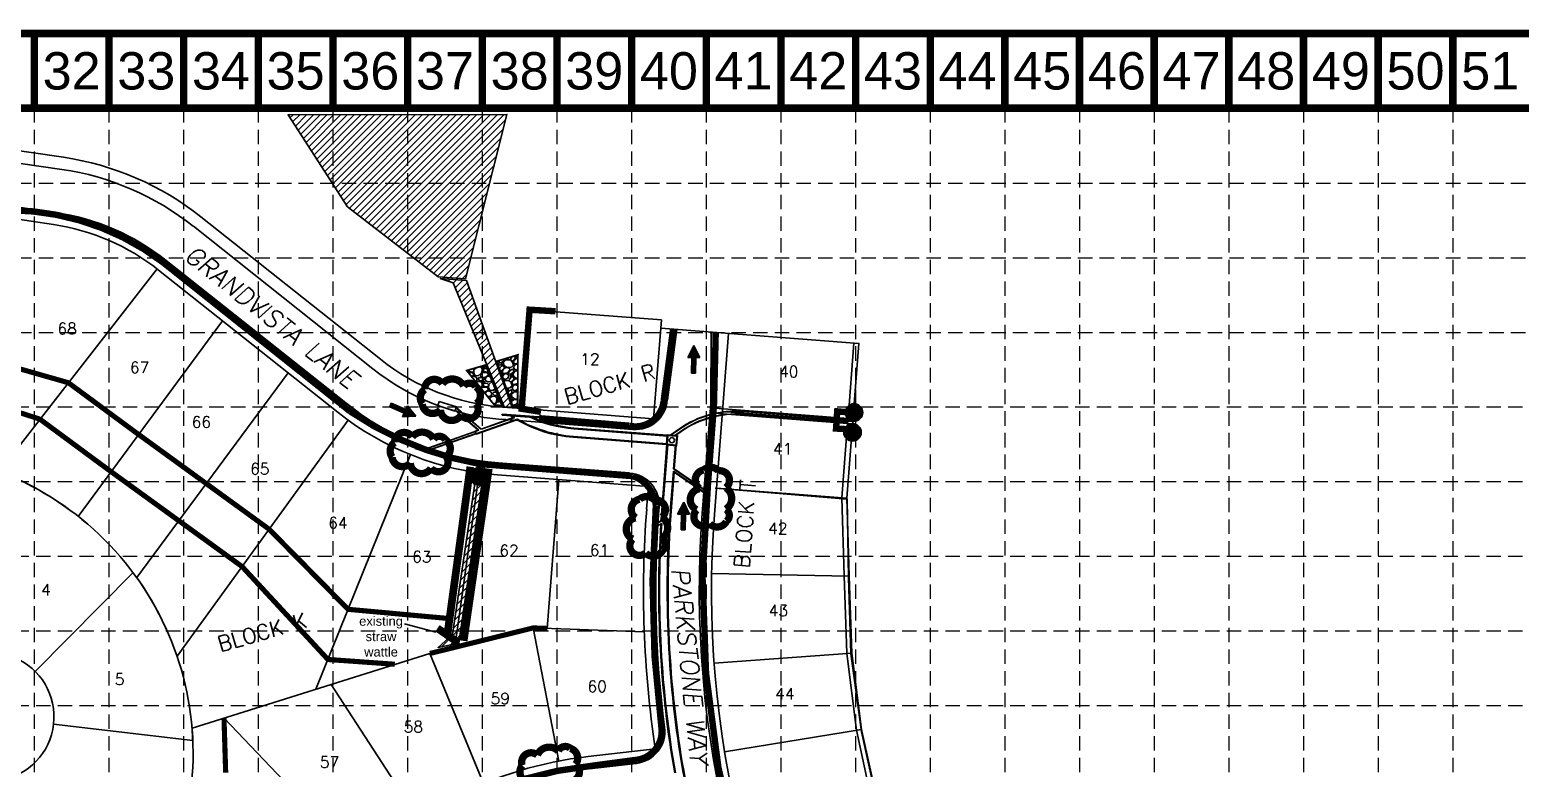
# Model space of a CAD drawing. Header units: inches. Extents: x 3477 to 7207, y 2621 to 4955.
# Drawn here: x 5339 to 6500, y 4379 to 4955 of the extents above; entities that cross this region are included whole.
import ezdxf
from ezdxf.enums import TextEntityAlignment as Align

# ---------------------------------------------------------------- set-up
doc = ezdxf.new("R2010")
doc.units = ezdxf.units.IN
doc.header["$MEASUREMENT"] = 0
for name, pattern in [('ACAD_ISO02W100', [15, 12, -3]), ('DASHED2', [0.375, 0.25, -0.125]), ('HIDDEN', [0.375, 0.25, -0.125])]:
    doc.linetypes.add(name, pattern=pattern)
for name, color, linetype in [('ADJACENT', 7, 'Continuous'), ('adjoiners', 2, 'Continuous'), ('BASE', 7, 'Continuous'), ('EROSION CONTROL BLANKET', 84, 'Continuous'), ('flow arrows', 1, 'Continuous'), ('GRID', 254, 'HIDDEN'), ('LEGEND', 7, 'Continuous'), ('LOT-NO', 250, 'Continuous'), ('LOTEXT', 2, 'Continuous'), ('LOTS-P', 1, 'Continuous'), ('PARCELLBLS', 250, 'Continuous'), ('paving', 250, 'Continuous'), ('RETAIN WALL', 5, 'DASHED2'), ('REVPL', 7, 'Continuous'), ('ROW-P', 1, 'Continuous'), ('SANDBAGS', 90, 'Continuous'), ('silt fence', 200, 'Continuous'), ('STORM', 5, 'Continuous'), ('TEXT', 4, 'Continuous')]:
    doc.layers.add(name, color=color, linetype=linetype)
doc.styles.get("Standard").update_dxf_attribs({"font": 'ARIAL.TTF'})
doc.styles.add('TEXT100', font='simplex.shx', dxfattribs={"height": 8.8})

# ---------------------------------------------------------------- blocks, each defined once
blk = doc.blocks.new('lota')
blk.add_attdef('LOTDES', text='', height=0.0833).set_placement((0, 0), align=Align.CENTER)
at = {"flags": 1}
for tag in ['LOTAINF', 'LOTAAC', 'LOTASF']:
    blk.add_attdef(tag, text='', height=0.000000105, dxfattribs=at).set_placement((-0.038, 0), align=Align.CENTER)
blk = doc.blocks.new('TF')
for p, q in [((0.001, -0.02), (0.001, 0.02)), ((0.001, 0.02), (0.161, 0.02)), ((0.161, 0.02), (0.161, 0.06)), ((0.161, 0.06), (0.281, 0)), ((0.161, -0.06), (0.281, 0)), ((0.161, -0.02), (0.001, -0.02)), ((0.161, -0.02), (0.161, -0.06))]:
    blk.add_line(p, q)
for points in [[(0.001, 0.02), (0.001, -0.02), (0.161, 0.02), (0.161, -0.02)], [(0.161, -0.06), (0.161, 0.06), (0.281, 0), (0.161, 0.06)]]:
    blk.add_solid(points)
blk = doc.blocks.new('arrow')
at = {"xscale": 192.0000000000001, "yscale": 192, "zscale": 192, "rotation": 89.54514789520785}
blk.add_blockref('TF', (-0.4, -54), dxfattribs=at)
blk = doc.blocks.new('inlet protection')
at = {"layer": 'LEGEND', "color": 170, "ltscale": 100, "const_width": 9.48}
blk.add_lwpolyline([(38, 58.5, 0.520567), (38, 58.5, 0.765195), (16.6, 47.7, 0.417879), (16.5, 28.3, 0.6649), (41, 24.6, 0.744833), (68.6, 22.2, 0.975642), (85.8, 40, 0.520567), (81.5, 61.5, 0.520567), (65.8, 60, 0.540264), (38, 58.5)], format="xyb", close=True, dxfattribs=at)

msp = doc.modelspace()

# ---------------------------------------------------------------- hatches: boundary and pattern name
at = {"layer": 'BASE', "linetype": 'ACAD_ISO02W100'}
h = msp.add_hatch(dxfattribs=at)
h.set_pattern_fill('GRAVEL', color=240, scale=11.451696, style=0)
h.set_pattern_definition([(228.0128, (4845.38465, 4087.1468), (-91.6135486, -103.0652803), [1.54067, -152.52615]), (184.9697, (4844.354, 4086.0016), (137.42036534, 11.45159656), [2.64383, -261.73911]), (132.5104, (4841.7201, 4085.7726), (114.5168548, -125.9687565), [1.8642, -184.5559]), (267.2737, (4837.25394, 4082.90965), (11.4516505, 229.03392553), [2.40758, -238.35054]), (292.8337, (4837.1394, 4080.5048), (-57.25859397, 137.4203122), [2.36082, -233.72194]), (357.2737, (4838.05556, 4078.329), (-229.03392553, 11.4516505), [2.40758, -238.35054]), (37.6942, (4840.4604, 4078.21446), (-148.87213352, -114.5168512), [3.1839, -315.20621]), (72.2553, (4842.9798, 4080.16125), (80.161996, 251.93727121), [3.00593, -297.58745]), (121.4296, (4843.8959, 4083.02417), (-91.61366316, 148.87199256), [2.41574, -239.15806]), (175.2364, (4842.6362, 4085.0855), (125.968668, -11.4515991), [2.75793, -135.13875]), (222.3974, (4839.88783, 4085.3145), (-137.42043748, -125.96856651), [3.56661, -353.09444]), (138.8141, (4848.5911, 4082.7951), (-80.1619065, 68.7101459), [1.21733, -120.51586]), (171.4692, (4847.675, 4083.59675), (148.87202976, -22.9034828), [2.31596, -229.28026]), (225, (4845.385, 4083.94), (-1e-15, -11.4517), [1.61951, -14.57563]), (203.1986, (4844.583, 4085.3145), (57.2584775, 22.9034074), [0.87214, -86.34138]), (291.8014, (4843.7814, 4084.971), (-11.451695, 34.3550914), [1.23338, -60.43589]), (30.9638, (4844.2395, 4083.8258), (34.3550657, 22.9034207), [2.00323, -64.77106]), (161.5651, (4845.9572, 4084.8564), (22.903397, -11.451678), [1.44854, -34.76491]), (16.3895, (4837.1394, 4084.97096), (114.51698625, 34.35500484), [2.02924, -200.89533]), (70.3462, (4839.0862, 4085.54354), (-45.80673, -125.96868164), [1.70242, -168.53928]), (293.1986, (4845.9572, 4087.1468), (-22.9034074, 57.2584775), [1.74427, -85.46925]), (343.6105, (4846.64433, 4085.54354), (-114.51698625, 34.35500484), [2.02924, -200.89533]), (339.444, (4837.1394, 4077.8709), (-57.2585017, 22.9033464), [1.95687, -95.88647]), (294.7751, (4838.9717, 4077.1838), (-57.2583911, 125.9686964), [1.63963, -162.3237]), (66.8014, (4846.0717, 4075.6951), (22.9034074, 57.2584775), [1.74427, -85.46925]), (17.354, (4846.75885, 4077.2983), (-148.87207252, -45.80672147), [1.91966, -190.04575]), (69.444, (4840.4604, 4075.6951), (-22.9033464, -57.2585017), [0.97843, -96.8649]), (101.3099, (4845.3846, 4075.695), (-11.451669, 45.806793), [0.58392, -57.80849]), (165.9638, (4845.27, 4076.2677), (34.3550946, -11.451674), [2.36082, -44.85572]), (186.009, (4842.9798, 4076.84025), (114.51695823, 11.4516883), [2.18785, -216.5965]), (303.6901, (4844.2395, 4082.795), (-11.451711, 22.903387), [1.65159, -39.63809]), (353.1572, (4845.1556, 4081.42093), (194.67882657, -22.9034838), [2.88347, -285.46288]), (60.9454, (4848.0185, 4081.0774), (-45.8067847, -80.1618772), [1.17902, -116.7234]), (90, (4848.591, 4082.108), (-11.4517, 11.4517), [0.6871, -10.7646]), (120.2564, (4842.75076, 4077.1838), (45.8067259, -80.1619009), [1.59092, -157.50113]), (48.0128, (4841.9491, 4078.558), (91.6135486, 103.0652803), [3.08133, -150.98548]), (0, (4844.01, 4080.848), (11.4517, 11.4517), [2.97744, -8.47426]), (325.3048, (4846.9879, 4080.84835), (-114.51689533, 80.16197135), [1.81067, -179.25654]), (254.0546, (4848.4766, 4079.8177), (-11.4516948, -45.8067859), [1.66739, -81.70222]), (207.646, (4848.01854, 4078.21446), (-217.58217803, -114.5170494), [2.7148, -268.76528]), (175.4261, (4845.6137, 4076.95477), (-148.8720558, 11.45163657), [2.87207, -284.33501])])
h.paths.add_polyline_path([(5706.6, 4661.9), (5693.8, 4693.6), (5679.1, 4689.3), (5700.6, 4662.5)])
h = msp.add_hatch(dxfattribs=at)
h.set_pattern_fill('GRAVEL', color=240, scale=11.451696, style=0)
h.set_pattern_definition([(352.70955, (6742.4577, 4788.26305), (136.67124694, -18.3429703), [1.54067, -152.52615]), (35.75265, (6743.9859, 4788.06754), (-111.61908923, -80.97329678), [2.64383, -261.73911]), (88.21195, (6746.1315, 4789.6123), (-4.6087546, -170.17930846), [1.8642, -184.5559]), (313.44865, (6751.38407, 4790.35624), (-158.09935153, 166.10922428), [2.40758, -238.35054]), (287.88865, (6753.0398, 4788.60836), (-46.25705857, 141.50326258), [2.36082, -233.72194]), (223.44865, (6753.76495, 4786.36166), (166.10922428, 158.09935153), [2.40758, -238.35054]), (183.02815, (6752.01706, 4784.70596), (187.53731566, 10.33327551), [3.1839, -315.20621]), (148.46705, (6748.8376, 4784.53777), (-225.11554966, 138.64098791), [3.00593, -297.58745]), (99.29275, (6746.27553, 4786.10984), (-27.69104988, 172.5953047), [2.41574, -239.15806]), (45.48595, (6745.8854, 4788.4939), (-87.99816866, -90.8601495), [2.75793, -135.13875]), (358.32495, (6747.819, 4790.4605), (186.32933637, -5.8167682), [3.56661, -353.09444]), (81.90825, (6742.8666, 4782.8731), (15.9270074, 104.3711926), [1.21733, -120.51586]), (49.25315, (6743.0379, 4784.07835), (-97.8850256, -114.48131958), [2.31596, -229.28026]), (355.72235, (6744.5496, 4785.833), (7.47102, -8.679013), [1.61951, -14.57563]), (17.52375, (6744.2606, 4787.3974), (-58.3370976, -19.9970588), [0.87214, -86.34138]), (288.92095, (6745.0922, 4787.66), (-13.7340483, 33.508052), [1.23338, -60.43589]), (189.75855, (6745.4922, 4786.4932), (-40.9790703, -5.0549986), [2.00323, -64.77106]), (59.15725, (6743.518, 4786.1537), (-9.887018, -23.621037), [1.44854, -34.76491]), (204.33285, (6750.1261, 4791.9932), (-109.20312594, -48.67323478), [2.02924, -200.89533]), (150.37615, (6748.2771, 4791.15705), (116.8972222, -65.5850952), [1.70242, -168.53928]), (287.52375, (6742.0237, 4787.8895), (-19.9970588, 58.3370976), [1.74427, -85.46925]), (237.11185, (6742.54895, 4786.2262), (64.37712286, 100.74717142), [2.02924, -200.89533]), (241.27835, (6754.7581, 4786.6122), (28.4530612, 54.7130934), [1.95687, -95.88647]), (285.94725, (6753.8177, 4784.8961), (-38.78624604, 132.82418053), [1.63963, -162.3237]), (153.92095, (6749.408, 4779.1358), (-54.7131239, 28.453003), [1.74427, -85.46925]), (203.36835, (6747.8413, 4779.9026), (142.71118804, 62.40726335), [1.91966, -190.04575]), (151.27835, (6753.6607, 4782.7966), (54.7130934, -28.4530612), [0.97843, -96.8649]), (119.41245, (6749.9287, 4779.584), (-21.2050903, 42.1870496), [0.58392, -57.80849]), (54.75855, (6749.642, 4780.0927), (-18.566032, -31.092054), [2.36082, -44.85572]), (34.71335, (6751.0042, 4782.02085), (-94.26111673, -66.0311802), [2.18785, -216.5965]), (277.03225, (6746.1646, 4785.712), (-6.263012, 24.829046), [1.65159, -39.63809]), (227.56515, (6746.3668, 4784.07296), (-132.60107645, -144.36540309), [2.88347, -285.46288]), (159.77695, (6744.4212, 4781.9448), (87.0131759, -30.8690022), [1.17902, -116.7234]), (130.7223, (6743.315, 4782.352), (1.20799, 16.15003), [0.6871, -10.7646]), (100.46595, (6750.95365, 4782.43064), (17.5811513, -90.6371315), [1.59092, -157.50113]), (172.70955, (6750.6647, 4783.9951), (-136.67124694, 18.3429703), [3.08133, -150.98548]), (220.7223, (6747.608, 4784.386), (-16.15003, 1.20799), [2.97744, -8.47426]), (255.41755, (6745.3517, 4782.44365), (34.4928605, 135.46329223), [1.81067, -179.25654]), (326.66775, (6744.8958, 4780.6913), (38.5630852, -27.2450254), [1.66739, -81.70222]), (13.07635, (6746.2889, 4779.7751), (239.61140802, 55.1591511), [2.7148, -268.76528]), (45.29625, (6748.9333, 4780.3893), (105.35616193, 105.80221226), [2.87207, -284.33501])])
h.paths.add_polyline_path([(5714.8, 4662), (5702.4, 4696.5), (5719, 4701.5), (5718.8, 4660.8)])
at = {"layer": 'SANDBAGS'}
h = msp.add_hatch(dxfattribs=at)
h.set_pattern_fill('ANSI31', color=54, scale=4, style=0)
h.set_pattern_definition([(45, (-18212.7565, -12742.32924), (-0.353553391, 0.353553391), [])])
edge = h.paths.add_edge_path()
edge.add_arc((5981, 4656.6), 6.79, 0, 360)
h = msp.add_hatch(dxfattribs=at)
h.set_pattern_fill('ANSI31', color=54, scale=4, style=0)
h.set_pattern_definition([(45, (-18214.02223, -12757.80596), (-0.353553391, 0.353553391), [])])
edge = h.paths.add_edge_path()
edge.add_arc((5979.8, 4641.1), 6.79, 0, 360)
h = msp.add_hatch(dxfattribs=at)
h.set_pattern_fill('ANSI31', color=54, scale=4, style=0)
h.set_pattern_definition([(45, (-18505.4511, -12792.1669), (-0.353553391, 0.353553391), [])])
edge = h.paths.add_edge_path()
edge.add_arc((5688.3, 4606.8), 6.79, 0, 360)
at = {"layer": 'STORM'}
h = msp.add_hatch(dxfattribs=at)
h.set_pattern_fill('ANSI31', color=5, scale=30, style=0)
h.set_pattern_definition([(45, (-698.7406, 1303.208), (-2.6516504, 2.6516504), [])])
h.paths.add_polyline_path([(5586.2, 4817), (5539.8, 4888.7), (5710.4, 4888.9), (5678.1, 4760.8), (5656.9, 4762.4)])
h = msp.add_hatch(dxfattribs=at)
h.set_pattern_fill('ANSI31', color=5, scale=30, style=0)
h.set_pattern_definition([(45, (-692.2545, 1292.2932), (-2.6516504, 2.6516504), [])])
h.paths.add_polyline_path([(5668.4, 4757.7), (5658.4, 4761), (5678.8, 4759.5), (5714.5, 4660.7), (5708.2, 4661)])
h = msp.add_hatch(dxfattribs=at)
h.set_pattern_fill('ANSI31', color=5, scale=30, style=0)
h.set_pattern_definition([(45, (-740.942, 1117.6722), (-2.6516504, 2.6516504), [])])
h.paths.add_polyline_path([(5668, 4483.6), (5688.1, 4618.8), (5693.4, 4618.3), (5673, 4476.7), (5656.8, 4473.5)])

# ---------------------------------------------------------------- linework, layer by layer
at = {"layer": 'adjoiners', "color": 253}
for p, q in [((5342.7, 4454.8), (5419, 4531.8)), ((5342.7, 4454.8), (5419, 4531.8)), ((5342.7, 4454.8), (5419, 4531.8)), ((5465.6, 4400.9), (5357.1, 4413.7)), ((5465.6, 4400.9), (5357.1, 4413.7)), ((5465.6, 4400.9), (5357.1, 4413.7))]:
    msp.add_line(p, q, dxfattribs=at)
for centre, radius, start, end in [((5230.6, 4391), 235.2, 351.445, 84.0523), ((5307.4, 4419.4), 50, 278.9044, 216.5937), ((5307.4, 4419.4), 50, 278.9044, 216.5937), ((5307.4, 4419.4), 50, 278.9044, 216.5937)]:
    msp.add_arc(centre, radius, start, end, dxfattribs=at)
at = {"layer": 'BASE', "const_width": 5.82}
for points in [[(3479.6, 2624), (7204.4, 2624), (7204.4, 4952), (3479.6, 4952)], [(3537.8, 2682.2), (7146.2, 2682.2), (7146.2, 4893.8), (3537.8, 4893.8)]]:
    msp.add_lwpolyline(points, close=True, dxfattribs=at)
for points in [[(5342, 4893.8), (5342, 4952)], [(5400.2, 4893.8), (5400.2, 4952)], [(5458.4, 4893.8), (5458.4, 4952)], [(5516.6, 4893.8), (5516.6, 4952)], [(5574.8, 4893.8), (5574.8, 4952)], [(5633, 4893.8), (5633, 4952)], [(5691.2, 4893.8), (5691.2, 4952)], [(5749.4, 4893.8), (5749.4, 4952)], [(5807.6, 4893.8), (5807.6, 4952)], [(5865.8, 4893.8), (5865.8, 4952)], [(5924, 4893.8), (5924, 4952)], [(5982.2, 4893.8), (5982.2, 4952)], [(6040.4, 4893.8), (6040.4, 4952)], [(6098.6, 4893.8), (6098.6, 4952)], [(6156.8, 4893.8), (6156.8, 4952)], [(6215, 4893.8), (6215, 4952)], [(6273.2, 4893.8), (6273.2, 4952)], [(6331.4, 4893.8), (6331.4, 4952)], [(6389.6, 4893.8), (6389.6, 4952)], [(6447.8, 4893.8), (6447.8, 4952)]]:
    msp.add_lwpolyline(points, dxfattribs=at)
at = {"layer": 'BASE', "color": 240, "linetype": 'Continuous', "const_width": 1.43}
for points in [[(5706.6, 4661.9), (5693.8, 4693.6), (5679.1, 4689.3), (5700.6, 4662.5)], [(5714.8, 4662), (5702.4, 4696.5), (5719, 4701.5), (5718.8, 4660.8)]]:
    msp.add_lwpolyline(points, close=True, dxfattribs=at)
at = {"layer": 'EROSION CONTROL BLANKET', "color": 7}
msp.add_line((5630.5, 4492), (5655.1, 4485.5), dxfattribs=at)
at = {"layer": 'EROSION CONTROL BLANKET', "const_width": 5}
for points in [[(5600.9, 4299.6, -0.169252), (5777.7, 4381.4), (5812.2, 4386, 0.369886), (5831.1, 4408.5, -0.052269), (5826.5, 4584.1, 0.300248), (5808.5, 4607), (5689.7, 4616.4, -0.106427), (5588.3, 4657.4), (5442.5, 4773.5, 0.162521), (5322.6, 4814.3)], [(5735.4, 4652.2), (5805.6, 4646.3, 0.450848), (5832.6, 4665.7), (5839.9, 4721.1)], [(5873.2, 4718.9), (5871.8, 4662.4), (5867.2, 4601.5, 0.118114), (5915, 4237.4, 0.05144), (5983.9, 4099.7), (6281.9, 3638.7, -0.360267), (6275, 3584.2, -0.360267)]]:
    msp.add_lwpolyline(points, format="xyb", dxfattribs=at)
at = {"layer": 'EROSION CONTROL BLANKET', "const_width": 6}
for points in [[(5681.9, 4614.3), (5664.2, 4484.8), (5664.2, 4484.8)], [(5696.3, 4612.8), (5676.7, 4478.6)]]:
    msp.add_lwpolyline(points, dxfattribs=at)
at = {"layer": 'EROSION CONTROL BLANKET', "color": 35, "const_width": 6}
msp.add_lwpolyline([(5656.3, 4488.4), (5672.8, 4477)], dxfattribs=at)
at = {"layer": 'GRID', "color": 252, "linetype": 'HIDDEN', "lineweight": 0, "ltscale": 45}
for p, q in [((5342, 4893.8), (5342, 2856.5)), ((5400.2, 4893.8), (5400.2, 2856.5)), ((5458.4, 4893.8), (5458.4, 2856.5)), ((5516.6, 4893.8), (5516.6, 2856.5)), ((5574.8, 4893.8), (5574.8, 2856.5)), ((5633, 4893.8), (5633, 2856.5)), ((5691.2, 4893.8), (5691.2, 2856.5)), ((5749.4, 4893.8), (5749.4, 2856.5)), ((5807.6, 4893.8), (5807.6, 2856.5)), ((5865.8, 4893.8), (5865.8, 2856.5)), ((5924, 4893.8), (5924, 2856.5)), ((5982.2, 4893.8), (5982.2, 2856.5)), ((6040.4, 4893.8), (6040.4, 2856.5)), ((6098.6, 4893.8), (6098.6, 2856.5)), ((6156.8, 4893.8), (6156.8, 2856.5)), ((6215, 4893.8), (6215, 2856.5)), ((6273.2, 4893.8), (6273.2, 2856.5)), ((6331.4, 4893.8), (6331.4, 2856.5)), ((6389.6, 4893.8), (6389.6, 2856.5)), ((6447.8, 4893.8), (6447.8, 2856.5)), ((3539.9, 4835.4), (7148.3, 4835.4)), ((3539.9, 4777.2), (7148.3, 4777.2)), ((3539.9, 4719), (7148.3, 4719)), ((3537.8, 4661), (7146.2, 4661)), ((3537.8, 4602.8), (7146.2, 4602.8)), ((3537.8, 4544.6), (7146.2, 4544.6)), ((3537.8, 4486.4), (7146.2, 4486.4)), ((3537.8, 4428.2), (7146.2, 4428.2))]:
    msp.add_line(p, q, dxfattribs=at)
at = {"layer": 'LOTS-P', "color": 7}
for p, q in [((5437.8, 4768.5), (5314.6, 4610.7)), ((5488.8, 4728.1), (5376.3, 4575.6)), ((5539.8, 4687.6), (5421.9, 4527.9)), ((5586.8, 4650.6), (5453.3, 4466.6)), ((5561.5, 4440.9), (5635.2, 4623.8)), ((5669.9, 4473.6), (5688.9, 4609.4)), ((5741.9, 4488.3), (5750.9, 4604.2)), ((5650.4, 4468.8), (5730.9, 4488.7)), ((5750.8, 4384.9), (5730.9, 4488.7)), ((5730.9, 4488.7), (5817.5, 4485.6)), ((5465, 4410.6), (5650.4, 4468.8)), ((5692.1, 4367.4), (5650.4, 4468.8)), ((5641.2, 4340.6), (5573.3, 4444.6)), ((5489.9, 4418.4), (5597.5, 4305.9))]:
    msp.add_line(p, q, dxfattribs=at)
for points in [[(5980.1, 4649.7), (5878.4, 4657.5)], [(5975.5, 4589.8), (5873.8, 4597.7)], [(5977.3, 4529.1), (5870, 4531)], [(5979.3, 4469.1), (5871.9, 4461.3)], [(5986.8, 4409.5), (5880.1, 4392)]]:
    msp.add_lwpolyline(points, dxfattribs=at)
at = {"layer": 'paving', "color": 7}
for p, q in [((5331.2, 4850.8), (5363.4, 4846.1)), ((5326, 4817.2), (5358.4, 4812.4)), ((5466, 4801.7), (5605.9, 4690.7)), ((5444.8, 4775.1), (5584.8, 4664.1)), ((5835.5, 4666.4), (5842.9, 4721.4)), ((5584.8, 4664.1), (5584.8, 4664.1)), ((5706.3, 4651.3), (5808.6, 4643.4)), ((5703.7, 4617.4), (5806, 4609.5)), ((5829, 4582.6), (5828.8, 4580.5)), ((5774.8, 4379), (5811.3, 4383.1))]:
    msp.add_line(p, q, dxfattribs=at)
at = {"layer": 'paving', "color": 7, "linetype": 'Continuous'}
for p, q in [((5869.7, 4719.5), (5869.4, 4663.7)), ((5862.7, 4577.8), (5869.4, 4663.7)), ((5975.7, 4589), (5872.7, 4597.7)), ((5976.6, 4527.9), (5975.7, 4589)), ((5978.5, 4468.7), (5976.6, 4527.9)), ((5986.7, 4407.8), (5978.5, 4468.7)), ((5999.7, 4349.7), (5986.7, 4407.8))]:
    msp.add_line(p, q, dxfattribs=at)
at = {"layer": 'paving', "color": 7}
for centre, radius, start, end in [((5332, 4632.9), 215.5, 51.5742, 81.6282), ((5332, 4632.9), 181.5, 51.5742, 81.6284), ((5360.9, 4829.3), 17, 261.6253, 261.6284), ((5455.4, 4788.4), 17, 51.5736, 51.5742), ((5720.6, 4835.2), 184.5, 231.5737, 265.5736), ((5720.6, 4835.2), 218.5, 231.5737, 265.5736), ((5810.5, 4668.3), 25, 265.5736, 355.5736), ((5804.1, 4584.5), 25, 355.5736, 85.5736), ((6643.4, 4517.4), 817, 175.5736, 187.468), ((6643.4, 4517.4), 783, 175.5736, 212.8236), ((5808.5, 4408), 25, 276.49, 7.468)]:
    msp.add_arc(centre, radius, start, end, dxfattribs=at)
at = {"layer": 'RETAIN WALL', "color": 4, "const_width": 4}
for points in [[(5368.6, 4679.8), (5288, 4702.8)], [(5368.6, 4679.8), (5420.4, 4641.6), (5525.1, 4565.6)], [(5346.4, 4651.4), (5303.8, 4665.2)], [(5346.4, 4651.4), (5399.1, 4612.5), (5504, 4536.5)], [(5525.1, 4565.6), (5586.6, 4503.2)], [(5504, 4536.5), (5570.9, 4464.1)], [(5586.6, 4503.2), (5666.5, 4495.9)], [(5650.4, 4468.8), (5669.9, 4473.6), (5730.9, 4488.7), (5741.9, 4488.3)], [(5570.9, 4464.1), (5623, 4460.4)], [(5491.2, 4375.9), (5489.9, 4418.4)]]:
    msp.add_lwpolyline(points, dxfattribs=at)
at = {"layer": 'REVPL'}
for points in [[(5312.3, 4863.2), (5364.8, 4855.5, -0.131888), (5471.9, 4809.1), (5611.8, 4698.1, 0.149451), (5707.1, 4660.7), (5722.1, 4659.6), (5728.1, 4736.7), (5830.8, 4728.8), (5830.3, 4722.4), (5984.8, 4710.4), (5975.5, 4589.8), (5977.3, 4529.1), (5979.3, 4469.1), (5986.8, 4409.5), (5999.7, 4350.9)], [(5195.9, 4073.5, 0.097157), (5463.2, 4356, 0.427606), (5255, 4624.9, 0.06292), (5302.1, 4794)]]:
    msp.add_lwpolyline(points, format="xyb", dxfattribs=at)
at = {"layer": 'ROW-P', "color": 7}
for p, q in [((5824.8, 4651.6), (5830.3, 4722.4)), ((5722.1, 4659.6), (5824.8, 4651.6)), ((5819.3, 4581.2), (5820.7, 4598.8))]:
    msp.add_line(p, q, dxfattribs=at)
for points in [[(5304.6, 4810.8), (5357.1, 4803, -0.131876), (5438.9, 4767.6), (5578.8, 4656.6, 0.14945), (5703, 4607.9), (5820.7, 4598.8)], [(6285.9, 3644.6), (5993.4, 4098.1, -0.16398), (5872.2, 4577.1), (5883.1, 4718.3)], [(6078.1, 3869), (5927.8, 3772.2, -0.195014), (5760.6, 3740.4), (5516.4, 3789.3, -0.229837), (5358.8, 3908.9), (5340.8, 3944.5, -0.807175), (5354, 4041.3), (5583.3, 4291.5, -0.180827), (5773.7, 4388.4), (5826.1, 4394.4)]]:
    msp.add_lwpolyline(points, format="xyb", dxfattribs=at)
msp.add_arc((6643.4, 4517.4), 826.5, 175.5736, 188.5612, dxfattribs=at)
at = {"layer": 'SANDBAGS', "color": 54}
for centre in [(5981, 4656.6), (5979.8, 4641.1), (5688.3, 4606.8)]:
    msp.add_circle(centre, 6.79, dxfattribs=at)
at = {"layer": 'silt fence', "color": 200, "const_width": 5}
for points in [[(5748.3, 4735.5), (5728.1, 4736.7), (5721.9, 4659.5), (5737, 4657.1)], [(5976.5, 4656.7), (5967.9, 4657.5), (5967, 4644.1), (5975.4, 4643.6)]]:
    msp.add_lwpolyline(points, dxfattribs=at)
at = {"layer": 'STORM'}
for p, q in [((5976.3, 4652), (5980.8, 4710.7)), ((5657.7, 4665.3), (5671, 4661)), ((5670.7, 4660.3), (5690.4, 4643.5)), ((5670.8, 4660.5), (5690.4, 4643.7)), ((5670.1, 4658.3), (5688.1, 4642.9)), ((5670.2, 4658.4), (5688.5, 4642.8)), ((5686.3, 4639.9), (5718.7, 4651.4)), ((5686.4, 4639.7), (5718.2, 4651)), ((5690.4, 4643.5), (5716.5, 4652.7)), ((5690.4, 4643.7), (5715.5, 4652.6)), ((5706.6, 4655.3), (5735.2, 4653.1)), ((5706.6, 4654.6), (5735.1, 4652.4)), ((5735.2, 4653.1), (5735.1, 4652.4)), ((5976, 4649), (5894.4, 4655.3)), ((5976, 4648.7), (5894.4, 4655.1)), ((5976.2, 4651.2), (5894.6, 4657.5)), ((5976.2, 4651), (5894.6, 4657.3)), ((5971.5, 4590.1), (5976, 4648)), ((5648.9, 4628.9), (5685.6, 4641.9)), ((5649.2, 4628.8), (5685.7, 4641.7)), ((5651.6, 4628), (5686.2, 4640.2)), ((5651.9, 4627.9), (5686.3, 4640)), ((5685.6, 4642), (5688.1, 4642.9)), ((5686.4, 4639.7), (5685.6, 4642)), ((5685.7, 4641.8), (5688.5, 4642.8)), ((5762.1, 4637.4), (5834.8, 4631.7)), ((5762.2, 4637.9), (5835.3, 4632.3)), ((5762.6, 4643.9), (5835.8, 4638.2)), ((5762.7, 4644.5), (5835.3, 4638.9)), ((5834.8, 4631.3), (5835.4, 4639.3)), ((5835.3, 4631.8), (5835.8, 4638.7)), ((5835.4, 4639.3), (5843.3, 4638.7)), ((5835.8, 4638.7), (5842.8, 4638.2)), ((5844.9, 4643.9), (5837.4, 4638.6)), ((5845, 4643.7), (5837.8, 4638.6)), ((5846.2, 4642.1), (5840.9, 4638.4)), ((5846.3, 4641.9), (5841.2, 4638.3)), ((5842.3, 4631.2), (5842.8, 4638.2)), ((5842.7, 4630.7), (5843.3, 4638.7)), ((5639, 4628.6), (5640.1, 4631.9)), ((5652.2, 4624.1), (5639, 4628.6)), ((5640.1, 4631.9), (5653.4, 4627.4)), ((5652.2, 4624.1), (5653.4, 4627.4)), ((5831.2, 4580.3), (5835.2, 4631.8)), ((5831.8, 4580.2), (5835.8, 4631.7)), ((5834.8, 4631.3), (5842.7, 4630.7)), ((5835.3, 4631.8), (5842.3, 4631.2)), ((5840.3, 4612.8), (5841.8, 4631.3)), ((5840.9, 4612.6), (5842.3, 4631.2)), ((5864.2, 4596.4), (5840.3, 4612.8)), ((5864.2, 4596.7), (5840.9, 4612.6)), ((5837.8, 4579.8), (5840.2, 4610.8)), ((5838.4, 4579.7), (5840.7, 4610.1)), ((5864.1, 4594.4), (5840.2, 4610.8)), ((5864.1, 4594.1), (5840.7, 4610.1)), ((5863.5, 4584.5), (5864.3, 4598.4)), ((5864.3, 4598.4), (5867.8, 4598.2)), ((5867.8, 4598.2), (5867, 4584.3)), ((5973.3, 4529.2), (5971.5, 4590.1)), ((5863.5, 4584.5), (5867, 4584.3)), ((5823.9, 4558.9), (5824.7, 4572.8)), ((5824.7, 4572.8), (5828.2, 4572.6)), ((5828.2, 4572.6), (5827.4, 4558.7)), ((5828, 4568.6), (5831.1, 4570.2)), ((5828, 4568.4), (5830.5, 4569.6)), ((5828.1, 4570.7), (5831.2, 4572.2)), ((5828.1, 4570.9), (5830.6, 4572.1)), ((5823.9, 4558.9), (5827.4, 4558.7)), ((5975.3, 4469), (5973.3, 4529.2)), ((5982.9, 4408.9), (5975.3, 4468.8)), ((5995.8, 4349.9), (5982.9, 4408.9))]:
    msp.add_line(p, q, dxfattribs=at)
at = {"layer": 'STORM', "linetype": 'Continuous'}
for p, q in [((5656.6, 4662), (5657.7, 4665.3)), ((5669.9, 4657.7), (5656.6, 4662)), ((5669.9, 4657.7), (5671, 4661)), ((5706.6, 4654.6), (5706.6, 4655.3))]:
    msp.add_line(p, q, dxfattribs=at)
at = {"layer": 'STORM', "color": 5, "linetype": 'Continuous'}
for p, q in [((5656.6, 4662), (5657.7, 4665.3)), ((5669.9, 4657.7), (5656.6, 4662)), ((5669.9, 4657.7), (5671, 4661)), ((5639, 4628.6), (5640.1, 4631.9)), ((5652.2, 4624.1), (5639, 4628.6)), ((5652.2, 4624.1), (5653.4, 4627.4)), ((5863.5, 4584.5), (5864.3, 4598.4)), ((5864.3, 4598.4), (5867.8, 4598.2)), ((5863.5, 4584.5), (5867, 4584.3)), ((5823.9, 4558.9), (5824.7, 4572.8)), ((5824.7, 4572.8), (5828.2, 4572.6)), ((5823.9, 4558.9), (5827.4, 4558.7))]:
    msp.add_line(p, q, dxfattribs=at)
at = {"layer": 'STORM', "color": 5}
for p, q in [((5657.7, 4665.3), (5671, 4661)), ((5640.1, 4631.9), (5653.4, 4627.4)), ((5867.8, 4598.2), (5867, 4584.3)), ((5828.2, 4572.6), (5827.4, 4558.7))]:
    msp.add_line(p, q, dxfattribs=at)
at = {"layer": 'STORM'}
for points in [[(5586.2, 4817), (5539.8, 4888.7), (5710.4, 4888.9), (5678.1, 4760.8), (5656.9, 4762.4)], [(5668.4, 4757.7), (5658.4, 4761), (5678.8, 4759.5), (5714.5, 4660.7), (5708.2, 4661)], [(5668, 4483.6), (5688.1, 4618.8), (5693.4, 4618.3), (5673, 4476.7), (5656.8, 4473.5)]]:
    msp.add_lwpolyline(points, close=True, dxfattribs=at)
for points in [[(5976.3, 4652), (5869.1, 4660.3)], [(5976, 4648), (5868.8, 4656.3)]]:
    msp.add_lwpolyline(points, dxfattribs=at)
at = {"layer": 'STORM', "linetype": 'Continuous'}
msp.add_lwpolyline([(5976, 4648), (5976.3, 4652), (5980.3, 4651.6), (5979.9, 4647.7)], close=True, dxfattribs=at)
at = {"layer": 'STORM'}
msp.add_circle((5839, 4635), 2, dxfattribs=at)
for centre, radius, start, end in [((5770.1, 4740.6), 103.6, 235.9039, 238.1897), ((5770.1, 4740.6), 103, 236.4753, 238.6064), ((5770.1, 4740.6), 103.6, 239.9412, 265.5736), ((5770.1, 4740.6), 103, 240.0556, 265.5736), ((5770.1, 4740.6), 97, 243.6734, 265.5736), ((5770.1, 4740.6), 96.4, 244.5474, 265.5736), ((5888.7, 4581.5), 76.2, 85.5736, 125.0733), ((5888.7, 4581.5), 76, 85.5736, 125.0733), ((5888.7, 4581.5), 74, 85.5736, 125.0733), ((5888.7, 4581.5), 73.8, 85.5736, 125.0733), ((6643.4, 4517.4), 814.6, 175.5736, 176.1479), ((6643.4, 4517.4), 814, 175.5736, 176.1412), ((6643.4, 4517.4), 808, 175.5736, 183.2047), ((6643.4, 4517.4), 807.4, 175.5736, 183.2081), ((6643.4, 4517.4), 814.6, 176.3251, 190.0211), ((6643.4, 4517.4), 814, 176.2845, 190.0241), ((6643.4, 4517.4), 808, 183.2047, 190.4293), ((6643.4, 4517.4), 807.4, 183.2081, 190.4293)]:
    msp.add_arc(centre, radius, start, end, dxfattribs=at)

# ---------------------------------------------------------------- block references
at = {"zscale": 0.40203368584298}
for p, xscale, yscale, rotation in [((5856.2, 4708.8), 0.4020336858434799, 0.4020336858435485, 359.5820598404324), ((5639.5, 4653.8), 0.4020336858430915, 0.4020336858428661, 246.7705031911019), ((5848.2, 4586.7), 0.4020336858434799, 0.4020336858435551, 359.5820598404324)]:
    msp.add_blockref('arrow', p, dxfattribs=dict(at, xscale=xscale, yscale=yscale, rotation=rotation))
at = {"color": 7}
ref = msp.add_blockref('lota', (5930.1, 4684.1), dxfattribs=dict(at, xscale=105.6422569027636, yscale=105.6422569027609, zscale=105.6422569027611))
ref.add_attrib('LOTDES', '40', dxfattribs={"layer": 'PARCELLBLS', "height": 8.8, "style": 'TEXT100'}).set_placement((5930.1, 4684.1), align=Align.CENTER)
ref = msp.add_blockref('lota', (5925.4, 4623.8), dxfattribs=dict(at, xscale=105.6422569027636, yscale=105.6422569027609, zscale=105.6422569027611))
ref.add_attrib('LOTDES', '41', dxfattribs={"layer": 'PARCELLBLS', "height": 8.8, "style": 'TEXT100'}).set_placement((5925.4, 4623.8), align=Align.CENTER)
ref = msp.add_blockref('lota', (5921.6, 4561.9), dxfattribs=dict(at, xscale=105.6422569027636, yscale=105.6422569027609, zscale=105.6422569027611))
ref.add_attrib('LOTDES', '42', dxfattribs={"layer": 'PARCELLBLS', "height": 8.8, "style": 'TEXT100'}).set_placement((5921.6, 4561.9), align=Align.CENTER)
at = {"layer": 'flow arrows', "color": 1, "zscale": 0.6}
for p, xscale, yscale, rotation in [((5632, 4648), 0.6000000000009604, 0.6000000000003283, 350.8744372073187), ((5608.5, 4606.6), 0.6000000000009604, 0.6000000000003256, 350.8744372073187), ((5847.3, 4622.6), 0.6000000000006956, 0.5999999999995945, 266.9049976833986), ((5797.4, 4599.8), 0.6000000000006956, 0.5999999999995929, 266.9049976833986), ((5716.2, 4351.8), 0.600000000001047, 0.6000000000003638, 7.592459546823228)]:
    msp.add_blockref('inlet protection', p, dxfattribs=dict(at, xscale=xscale, yscale=yscale, rotation=rotation))
at = {"layer": 'LOT-NO'}
ref = msp.add_blockref('lota', (5367.6, 4717.6), dxfattribs=dict(at, xscale=105.6422569027636, yscale=105.6422569027609, zscale=105.6422569027611))
ref.add_attrib('LOTDES', '68', dxfattribs={"layer": 'PARCELLBLS', "height": 8.8, "style": 'TEXT100'}).set_placement((5367.6, 4717.6), align=Align.CENTER)
ref = msp.add_blockref('lota', (5424.1, 4687.3), dxfattribs=dict(at, xscale=105.6422569027636, yscale=105.6422569027609, zscale=105.6422569027611))
ref.add_attrib('LOTDES', '67', dxfattribs={"layer": 'PARCELLBLS', "height": 8.8, "style": 'TEXT100'}).set_placement((5424.1, 4687.3), align=Align.CENTER)
ref = msp.add_blockref('lota', (5775.2, 4693.8), dxfattribs=dict(at, xscale=105.6422569027636, yscale=105.6422569027609, zscale=105.6422569027611))
ref.add_attrib('LOTDES', '12', dxfattribs={"layer": 'PARCELLBLS', "height": 8.8, "style": 'TEXT100'}).set_placement((5775.2, 4693.8), align=Align.CENTER)
ref = msp.add_blockref('lota', (5472.2, 4644.8), dxfattribs=dict(at, xscale=105.6422569027636, yscale=105.6422569027609, zscale=105.6422569027611))
ref.add_attrib('LOTDES', '66', dxfattribs={"layer": 'PARCELLBLS', "height": 8.8, "style": 'TEXT100'}).set_placement((5472.2, 4644.8), align=Align.CENTER)
ref = msp.add_blockref('lota', (5517.8, 4608.3), dxfattribs=dict(at, xscale=105.6422569027636, yscale=105.6422569027609, zscale=105.6422569027611))
ref.add_attrib('LOTDES', '65', dxfattribs={"layer": 'PARCELLBLS', "height": 8.8, "style": 'TEXT100'}).set_placement((5517.8, 4608.3), align=Align.CENTER)
ref = msp.add_blockref('lota', (5578.7, 4566.2), dxfattribs=dict(at, xscale=105.6422569027636, yscale=105.6422569027609, zscale=105.6422569027611))
ref.add_attrib('LOTDES', '64', dxfattribs={"layer": 'PARCELLBLS', "height": 8.8, "style": 'TEXT100'}).set_placement((5578.7, 4566.2), align=Align.CENTER)
ref = msp.add_blockref('lota', (5644.1, 4539.8), dxfattribs=dict(at, xscale=105.6422569027636, yscale=105.6422569027609, zscale=105.6422569027611))
ref.add_attrib('LOTDES', '63', dxfattribs={"layer": 'PARCELLBLS', "height": 8.8, "style": 'TEXT100'}).set_placement((5644.1, 4539.8), align=Align.CENTER)
ref = msp.add_blockref('lota', (5712.1, 4544.6), dxfattribs=dict(at, xscale=105.6422569027636, yscale=105.6422569027609, zscale=105.6422569027611))
ref.add_attrib('LOTDES', '62', dxfattribs={"layer": 'PARCELLBLS', "height": 8.8, "style": 'TEXT100'}).set_placement((5712.1, 4544.6), align=Align.CENTER)
ref = msp.add_blockref('lota', (5782.6, 4544.8), dxfattribs=dict(at, xscale=105.6422569027636, yscale=105.6422569027609, zscale=105.6422569027611))
ref.add_attrib('LOTDES', '61', dxfattribs={"layer": 'PARCELLBLS', "height": 8.8, "style": 'TEXT100'}).set_placement((5782.6, 4544.8), align=Align.CENTER)
at = {"layer": 'LOT-NO', "color": 7}
ref = msp.add_blockref('lota', (5922, 4497.8), dxfattribs=dict(at, xscale=105.6422569027636, yscale=105.6422569027609, zscale=105.6422569027611))
ref.add_attrib('LOTDES', '43', dxfattribs={"layer": 'PARCELLBLS', "height": 8.8, "style": 'TEXT100'}).set_placement((5922, 4497.8), align=Align.CENTER)
at = {"layer": 'LOT-NO'}
ref = msp.add_blockref('lota', (5705.3, 4429.3), dxfattribs=dict(at, xscale=105.6422569027636, yscale=105.6422569027609, zscale=105.6422569027611))
ref.add_attrib('LOTDES', '59', dxfattribs={"layer": 'PARCELLBLS', "height": 8.8, "style": 'TEXT100'}).set_placement((5705.3, 4429.3), align=Align.CENTER)
ref = msp.add_blockref('lota', (5780.8, 4438.7), dxfattribs=dict(at, xscale=105.6422569027636, yscale=105.6422569027609, zscale=105.6422569027611))
ref.add_attrib('LOTDES', '60', dxfattribs={"layer": 'PARCELLBLS', "height": 8.8, "style": 'TEXT100'}).set_placement((5780.8, 4438.7), align=Align.CENTER)
ref = msp.add_blockref('lota', (5927.1, 4433), dxfattribs=dict(at, xscale=105.6422569027636, yscale=105.6422569027609, zscale=105.6422569027611))
ref.add_attrib('LOTDES', '44', dxfattribs={"layer": 'PARCELLBLS', "height": 8.8, "style": 'TEXT100'}).set_placement((5927.1, 4433), align=Align.CENTER)
ref = msp.add_blockref('lota', (5637.5, 4407.3), dxfattribs=dict(at, xscale=105.6422569027636, yscale=105.6422569027609, zscale=105.6422569027611))
ref.add_attrib('LOTDES', '58', dxfattribs={"layer": 'PARCELLBLS', "height": 8.8, "style": 'TEXT100'}).set_placement((5637.5, 4407.3), align=Align.CENTER)
ref = msp.add_blockref('lota', (5572.2, 4379.7), dxfattribs=dict(at, xscale=105.6422569027636, yscale=105.6422569027609, zscale=105.6422569027611))
ref.add_attrib('LOTDES', '57', dxfattribs={"layer": 'PARCELLBLS', "height": 8.8, "style": 'TEXT100'}).set_placement((5572.2, 4379.7), align=Align.CENTER)

# ---------------------------------------------------------------- texts
at = {"layer": 'ADJACENT', "style": 'TEXT100'}
for s, p in [('4', (5347.4, 4514.1)), ('5', (5404.8, 4444.3))]:
    msp.add_text(s, height=8.8, dxfattribs=at).set_placement(p)
at = {"layer": 'adjoiners', "color": 253, "style": 'TEXT100'}
for s, p in [('4', (5347.4, 4514.1)), ('4', (5347.4, 4514.1)), ('5', (5404.8, 4444.3)), ('5', (5404.8, 4444.3))]:
    msp.add_text(s, height=8.8, dxfattribs=at).set_placement(p)
at = {"layer": 'BASE'}
for s, p in [('32', (5371.1, 4922.9)), ('33', (5429.3, 4922.9)), ('34', (5487.5, 4922.9)), ('35', (5545.7, 4922.9)), ('36', (5603.9, 4922.9)), ('37', (5662.1, 4922.9)), ('38', (5720.3, 4922.9)), ('39', (5778.5, 4922.9)), ('40', (5836.7, 4922.9)), ('42', (5953.1, 4922.9)), ('43', (6011.3, 4922.9)), ('46', (6185.9, 4922.9)), ('48', (6302.3, 4922.9)), ('49', (6360.5, 4922.9)), ('50', (6418.7, 4922.9)), ('41', (5894.9, 4922.9)), ('44', (6069.5, 4922.9)), ('45', (6127.7, 4922.9)), ('47', (6244.1, 4922.9)), ('51', (6476.9, 4922.9))]:
    msp.add_text(s, height=29.1, dxfattribs=at).set_placement(p, align=Align.MIDDLE_CENTER)
at = {"layer": 'EROSION CONTROL BLANKET', "insert": (5612.3, 4497.6), "char_height": 7.2, "width": 38.703, "attachment_point": 2}
msp.add_mtext('{\\C0;existing straw wattle}', dxfattribs=at)
at = {"layer": 'LOTEXT', "color": 7, "style": 'TEXT100'}
for s, rotation, p in [('R', 15.8093, (5816.9, 4680.3)), ('BLOCK ', 15.8093, (5757.2, 4662.6)), ('BLOCK T', 85.5736, (5899.3, 4534.9)), ('BLOCK K', 15.8093, (5487, 4469.9))]:
    msp.add_text(s, height=12, rotation=rotation, dxfattribs=at).set_placement(p)
at = {"layer": 'TEXT', "color": 7, "style": 'TEXT100', "oblique": 10}
for s, rotation, p in [('GRANDVISTA LANE', 321.5736, (5458, 4776.8)), ('PARKSTONE WAY ', 275.624, (5838.4, 4534.9))]:
    msp.add_text(s, height=14, rotation=rotation, dxfattribs=at).set_placement(p)

doc.saveas('drawing.dxf')
